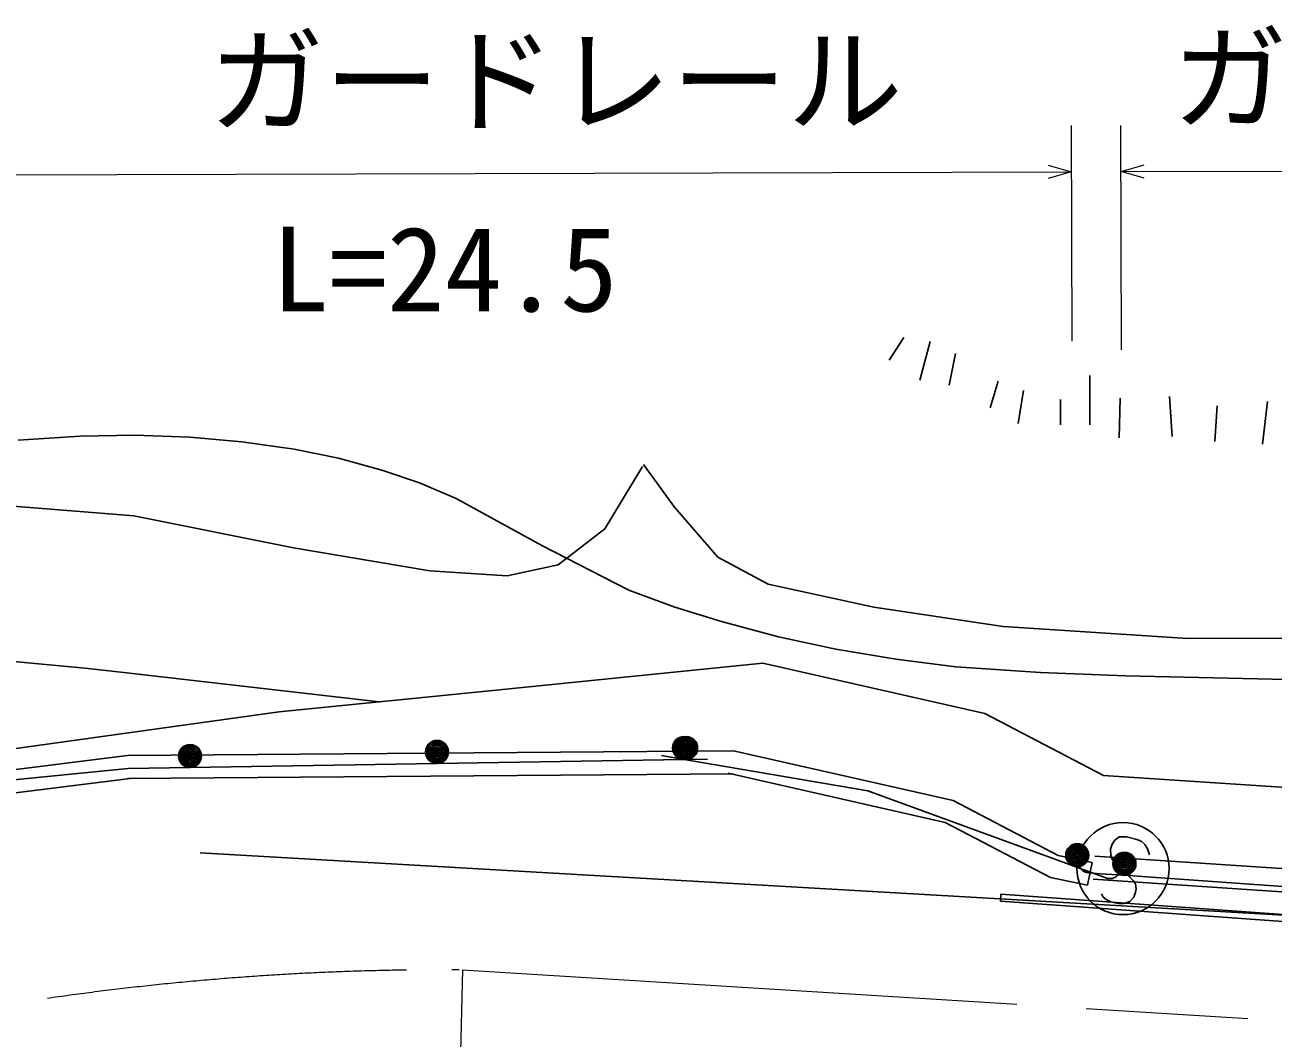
# Model space of a CAD drawing. Units: millimetres, scale not verified. Extents: x 40000 to 680000, y 20000 to 380000.
# Drawn here: x 208826 to 235790, y 272335 to 294223 of the extents above; entities that cross this region are included whole.
import ezdxf
from ezdxf.enums import TextEntityAlignment as Align

# ---------------------------------------------------------------- set-up
doc = ezdxf.new("R2010")
doc.units = ezdxf.units.MM
doc.header["$LTSCALE"] = 1000
doc.linetypes.add('CHAIN', pattern=[18.5, 12, -1.5, 3.5, -1.5])
for name, color, linetype, lineweight in [('M-BGD', 7, 'Continuous', 25), ('M-BMK', 2, 'CHAIN', 13), ('M-STR-HTXT', 7, 'Continuous', 13)]:
    doc.layers.add(name, color=color, linetype=linetype, lineweight=lineweight)
doc.styles.add('ＭＳ ゴシック', font='')
doc.styles.get('ＭＳ ゴシック').set_extended_font_data('MS Gothic')

msp = doc.modelspace()

# ---------------------------------------------------------------- linework, layer by layer
at = {"layer": 'M-BGD'}
for p, q in [((227497, 286979), (227811, 287468)), ((228158, 286551), (228385, 287384)), ((228789, 286438), (228930, 287127)), ((231832, 285587), (231829, 286648)), ((229679, 285953), (229850, 286527)), ((230283, 285611), (230395, 286328)), ((231201, 285585), (231199, 286130)), ((232463, 285302), (232490, 286162)), ((233611, 285334), (233551, 286194)), ((235561, 285167), (235673, 286085)), ((234529, 285222), (234584, 285996)), ((208681, 285253), (210018, 285338)), ((210018, 285338), (211197, 285359)), ((211197, 285359), (212387, 285319)), ((212387, 285319), (213514, 285218)), ((213514, 285218), (214640, 285055)), ((214640, 285055), (215597, 284861)), ((215597, 284861), (216537, 284607)), ((216537, 284607), (217352, 284329)), ((221352, 283334), (222168, 284686)), ((222191, 284730), (222862, 283803)), ((217352, 284329), (218142, 283994)), ((218142, 283994), (219989, 282979)), ((208390, 283839), (211180, 283614)), ((222862, 283803), (223794, 282722)), ((211180, 283614), (214630, 282927)), ((220347, 282557), (221352, 283334)), ((214630, 282927), (217575, 282432)), ((219989, 282979), (221870, 282014)), ((223794, 282722), (224881, 282144)), ((217575, 282432), (219241, 282321)), ((219241, 282321), (220347, 282557)), ((224881, 282144), (227168, 281647)), ((221870, 282014), (222863, 281645)), ((222863, 281645), (223877, 281332)), ((227168, 281647), (229958, 281229)), ((223877, 281332), (225104, 281004)), ((225104, 281004), (226345, 280735)), ((229958, 281229), (233948, 280969)), ((233948, 280969), (238248, 280982)), ((226345, 280735), (227637, 280517)), ((208428, 280482), (210119, 280324)), ((219009, 279853), (224767, 280436)), ((229564, 279350), (224767, 280436)), ((227637, 280517), (228936, 280358)), ((210119, 280324), (210964, 280231)), ((210964, 280231), (216476, 279599)), ((228936, 280358), (230769, 280230)), ((230769, 280230), (232603, 280162)), ((232603, 280162), (237591, 280042)), ((214321, 279382), (219009, 279853)), ((204960, 278083), (214321, 279382)), ((232129, 278006), (229564, 279350)), ((211038, 278440), (224130, 278543)), ((224130, 278543), (228878, 277468)), ((206663, 277892), (211038, 278440)), ((211056, 278158), (223068, 278354)), ((222575, 278438), (223068, 278354)), ((223068, 278354), (223568, 278362)), ((223068, 278354), (227033, 277679)), ((207078, 277769), (211056, 278158)), ((211042, 277940), (224134, 278043)), ((213717, 278202), (213646, 278195)), ((224020, 278055), (228703, 276995)), ((237236, 277668), (232129, 278006)), ((206725, 277396), (211100, 277944)), ((227033, 277679), (231474, 276052)), ((228878, 277468), (231150, 276277)), ((228703, 276995), (230981, 275802)), ((232374, 276610), (232465, 276680)), ((232465, 276680), (232626, 276684)), ((232626, 276684), (232849, 276625)), ((232276, 276414), (232316, 276527)), ((232283, 276283), (232276, 276414)), ((232316, 276527), (232374, 276610)), ((232849, 276625), (232941, 276585)), ((232941, 276585), (233022, 276518)), ((233022, 276518), (233080, 276425)), ((233080, 276425), (233119, 276296)), ((261048, 273541), (212608, 276339)), ((231150, 276277), (231885, 276126)), ((231581, 276127), (231581, 276170)), ((231590, 276075), (231581, 276127)), ((231784, 275637), (231885, 276126)), ((231937, 276263), (247713, 275221)), ((232318, 276180), (232283, 276283)), ((232765, 275737), (232318, 276180)), ((231474, 276052), (231943, 275881)), ((231611, 276031), (231590, 276075)), ((231641, 275988), (231611, 276031)), ((231676, 275955), (231641, 275988)), ((231719, 275927), (231676, 275955)), ((231763, 275912), (231719, 275927)), ((231813, 275903), (231763, 275912)), ((232062, 275886), (231813, 275903)), ((232178, 275795), (231943, 275881)), ((232062, 275886), (232561, 275851)), ((232446, 275859), (232403, 275821)), ((232478, 275902), (232446, 275859)), ((232499, 275943), (232478, 275902)), ((232561, 275851), (248496, 274733)), ((230981, 275802), (231784, 275637)), ((231904, 275764), (247680, 274722)), ((232220, 275783), (232178, 275795)), ((232265, 275779), (232220, 275783)), ((232317, 275784), (232265, 275779)), ((232365, 275801), (232317, 275784)), ((232403, 275821), (232365, 275801)), ((232819, 275666), (232765, 275737)), ((232833, 275560), (232819, 275666)), ((229900, 275292), (229911, 275442)), ((229911, 275442), (229900, 275292)), ((229911, 275442), (251130, 273925)), ((232085, 275451), (232123, 275379)), ((232123, 275379), (232187, 275326)), ((232187, 275326), (232284, 275280)), ((232694, 275286), (232784, 275376)), ((232784, 275376), (232818, 275486)), ((232818, 275486), (232833, 275560)), ((229900, 275292), (251119, 273775)), ((232284, 275280), (232433, 275240)), ((232433, 275240), (232568, 275241)), ((232568, 275241), (232694, 275286))]:
    msp.add_line(p, q, dxfattribs=at)
for centre, radius in [((223064, 278602), 249), ((223064, 278602), 220), ((223110, 278599), 249), ((223110, 278599), 220), ((212392, 278429), 249), ((212392, 278429), 220), ((212392, 278429), 191), ((212392, 278429), 161), ((212392, 278429), 132), ((217728, 278516), 249), ((217728, 278516), 220), ((217728, 278516), 191), ((217728, 278516), 161), ((217728, 278516), 132), ((217728, 278516), 97.5), ((217728, 278516), 67.5), ((217728, 278516), 38.7), ((223064, 278602), 191), ((223064, 278602), 161), ((223110, 278599), 191), ((223064, 278602), 132), ((223110, 278599), 161), ((223064, 278602), 97.5), ((223110, 278599), 132), ((223064, 278602), 67.5), ((223110, 278599), 97.5), ((223064, 278602), 38.7), ((223110, 278599), 67.5), ((223064, 278602), 7.5), ((223110, 278599), 38.7), ((223110, 278599), 7.5), ((212392, 278429), 97.5), ((212392, 278429), 67.5), ((212392, 278429), 38.7), ((212392, 278429), 7.5), ((217728, 278516), 7.5), ((232549, 275996), 995), ((231559, 276286), 249), ((231559, 276286), 220), ((231559, 276286), 191), ((231559, 276286), 161), ((231559, 276286), 132), ((231559, 276286), 97.5), ((231559, 276286), 67.5), ((231559, 276286), 38.7), ((231559, 276286), 7.5), ((232578, 276099), 249), ((232578, 276099), 220), ((232578, 276099), 191), ((232578, 276099), 161), ((232578, 276099), 132), ((232578, 276099), 97.5), ((232578, 276099), 67.5), ((232578, 276099), 38.7), ((232578, 276099), 7.5)]:
    msp.add_circle(centre, radius, dxfattribs=at)
at = {"layer": 'M-BMK'}
msp.add_line((218277, 273808), (275540, 270260), dxfattribs=at)
for start, end in [(90.79736, 98.23645), (89.71252, 89.86749)]:
    msp.add_arc((217907, 213809), 60000, start, end, dxfattribs=at)
at = {"layer": 'M-STR-HTXT'}
for p, q in [((231427, 292051), (231441, 287391)), ((232516, 287202), (232502, 292054)), ((207040, 290980), (231430, 291051)), ((230930, 291194), (231430, 291051)), ((231430, 291051), (230931, 290907)), ((232505, 291054), (233005, 291198)), ((232505, 291054), (248449, 291101)), ((233006, 290912), (232505, 291054)), ((218277, 273808), (217483, 242364))]:
    msp.add_line(p, q, dxfattribs=at)

# ---------------------------------------------------------------- texts
at = {"layer": 'M-STR-HTXT', "style": 'ＭＳ ゴシック'}
for s, p in [('ガードレール', (233606, 291613)), ('ガードレール', (212791, 291553)), ('L=24.5', (214153, 287483))]:
    msp.add_text(s, height=1833, dxfattribs=at).set_placement(p, align=Align.BOTTOM_LEFT)

doc.saveas('drawing.dxf')
